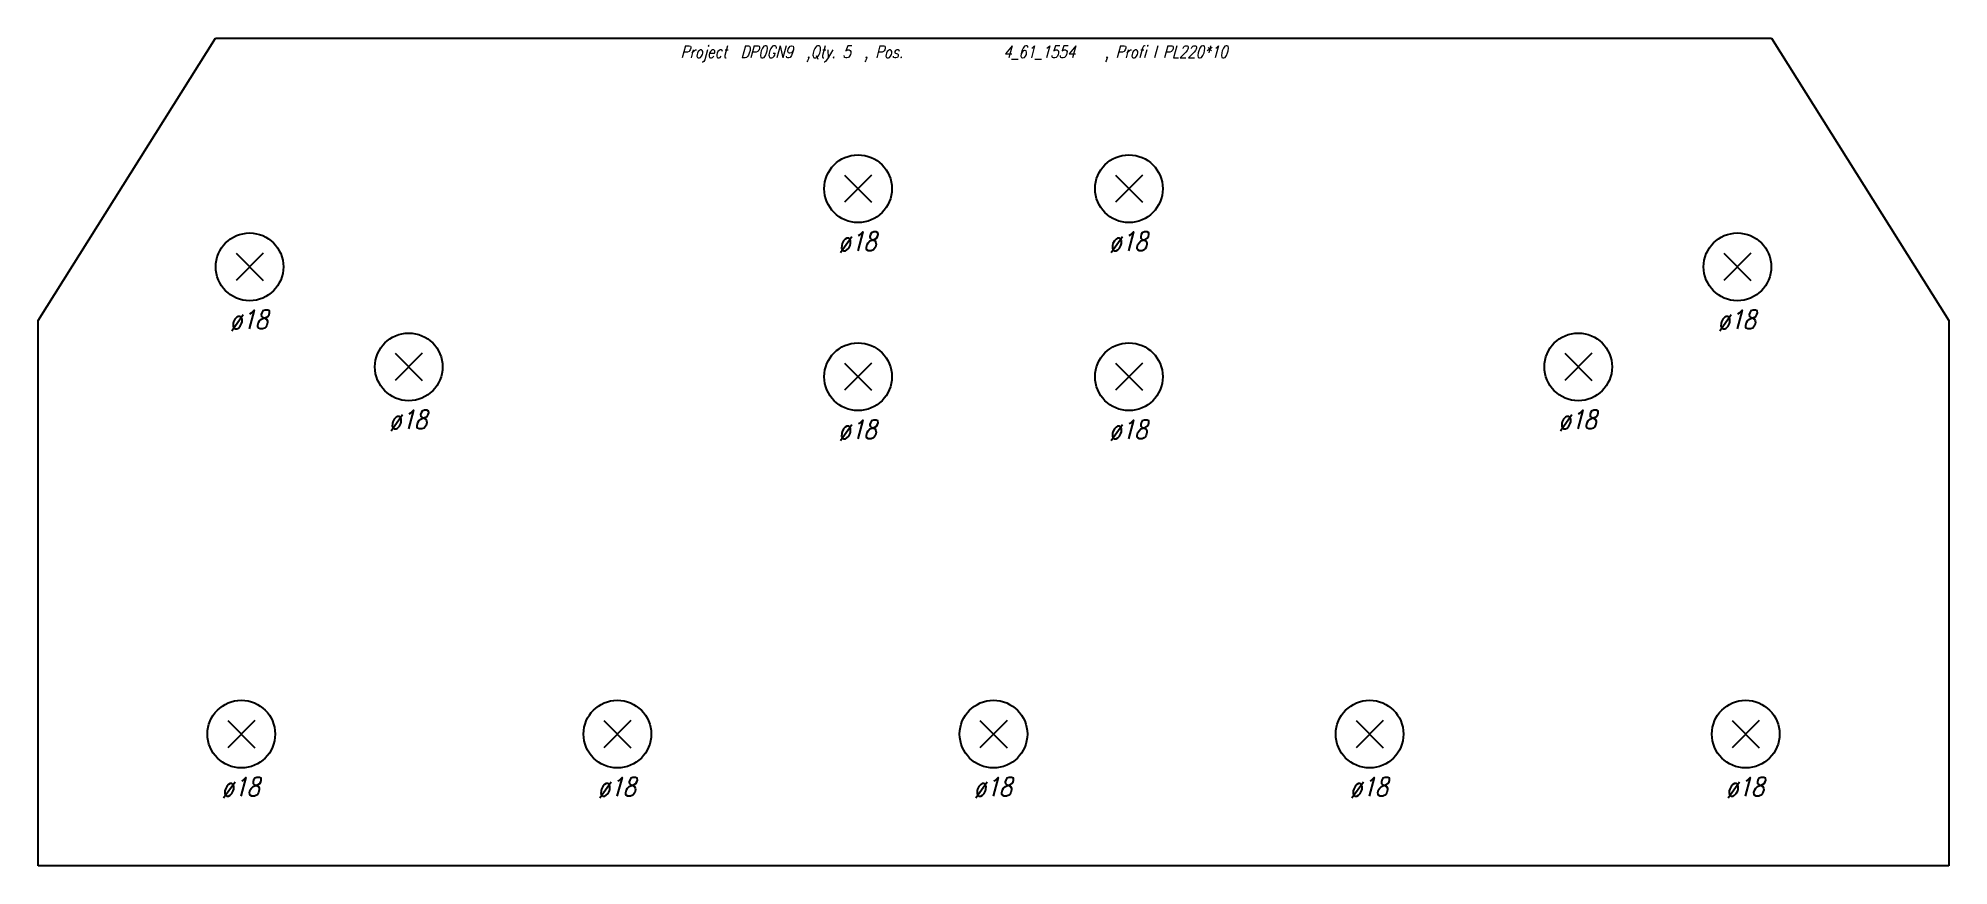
# Model space of a CAD drawing. Extents: x 0 to 508, y -110 to 110.
import ezdxf

# ---------------------------------------------------------------- set-up
doc = ezdxf.new("R2010")
doc.units = 0
doc.header["$LTSCALE"] = 10
for name, color, linetype in [('BEZ_SCHRAUBEN', 7, 'CONTINUOUS'), ('SCHRAUBEN', 7, 'CONTINUOUS'), ('TEILE', 7, 'CONTINUOUS'), ('UNTERSCHRIFT', 7, 'CONTINUOUS')]:
    doc.layers.add(name, color=color, linetype=linetype)
doc.styles.get("Standard").update_dxf_attribs({"font": 'ROMANS'})

msp = doc.modelspace()

# ---------------------------------------------------------------- linework, layer by layer
at = {"layer": 'SCHRAUBEN', "color": 6}
for p, q in [((221.600311, 73.599983), (214.400299, 66.399979)), ((214.400299, 73.599983), (221.600311, 66.399979)), ((293.601288, 73.599983), (286.401276, 66.399979)), ((286.401276, 73.599983), (293.601288, 66.399979)), ((59.789963, 52.824265), (52.589958, 45.62426)), ((52.589958, 52.824265), (59.789963, 45.62426)), ((455.410828, 52.824265), (448.210815, 45.62426)), ((448.210815, 52.824265), (455.410828, 45.62426)), ((102.132782, 26.233179), (94.932785, 19.033178)), ((94.932785, 26.233177), (102.132782, 19.033178)), ((413.068054, 26.233179), (405.868042, 19.033178)), ((405.868042, 26.233177), (413.068054, 19.033178)), ((221.600525, 23.599983), (214.400513, 16.399982)), ((214.400513, 23.599983), (221.600525, 16.399982)), ((293.601044, 23.599983), (286.401031, 16.399982)), ((286.401031, 23.599983), (293.601044, 16.399982)), ((57.600403, -71.400452), (50.400398, -78.600456)), ((50.400398, -71.400452), (57.600403, -78.600456)), ((157.600403, -71.400452), (150.400406, -78.600456)), ((150.400406, -71.400452), (157.600403, -78.600456)), ((257.600403, -71.400276), (250.400391, -78.600281)), ((250.400391, -71.400276), (257.600403, -78.600281)), ((357.599945, -71.400276), (350.399933, -78.600281)), ((350.399933, -71.400276), (357.599945, -78.600281)), ((457.599976, -71.400276), (450.399963, -78.600281)), ((450.399963, -71.400276), (457.599976, -78.600281))]:
    msp.add_line(p, q, dxfattribs=at)
at = {"layer": 'SCHRAUBEN', "color": 2}
for centre, radius in [((218.000305, 69.999985), 8.999985), ((290.001282, 69.999985), 9), ((56.18996, 49.224262), 9.000004), ((451.810852, 49.224262), 9), ((98.532784, 22.633179), 8.999992), ((409.468048, 22.633179), 9), ((218.000519, 19.999983), 9), ((290.001038, 19.999983), 9), ((54.000401, -75.00045), 9.000004), ((154.000412, -75.00045), 9), ((254.000397, -75.000275), 9), ((353.999939, -75.000275), 9), ((453.999969, -75.000275), 9.000031)]:
    msp.add_circle(centre, radius, dxfattribs=at)
at = {"layer": 'TEILE', "color": 2}
for p, q in [((0.000007, 34.962303), (47.123219, 109.99984)), ((47.123219, 109.99984), (460.877625, 109.99984)), ((460.877625, 109.99984), (508.000793, 34.962303)), ((0, -109.999893), (0.000007, 34.962303)), ((508.000793, 34.962303), (508.000793, -109.999893)), ((508.000793, -109.999893), (0, -109.999893))]:
    msp.add_line(p, q, dxfattribs=at)

# ---------------------------------------------------------------- texts
at = {"layer": 'BEZ_SCHRAUBEN', "color": 2, "oblique": 15, "width": 0.8}
for p in [(210.000305, 53.499985), (282.001282, 53.499985), (48.18996, 32.724262), (443.810883, 32.724262), (90.532776, 6.133178), (401.468048, 6.133178), (210.000549, 3.499983), (282.001068, 3.499983), (46.000401, -91.500458), (146.000397, -91.500458), (246.000397, -91.500275), (345.999939, -91.500275), (445.999939, -91.500275)]:
    msp.add_text(' ø18', height=5, dxfattribs=at).set_placement(p)
at = {"layer": 'UNTERSCHRIFT', "color": 2, "oblique": 15, "width": 0.8}
for s, p in [('Project  DP0GN9  ,Qty. 5  , Pos. ', (170.8004, 104.74984)), ('4_61_1554', (256.600403, 104.74984)), ('  , Profi l PL220*10', (280.000397, 104.74984))]:
    msp.add_text(s, height=3.25, dxfattribs=at).set_placement(p)

doc.saveas('drawing.dxf')
